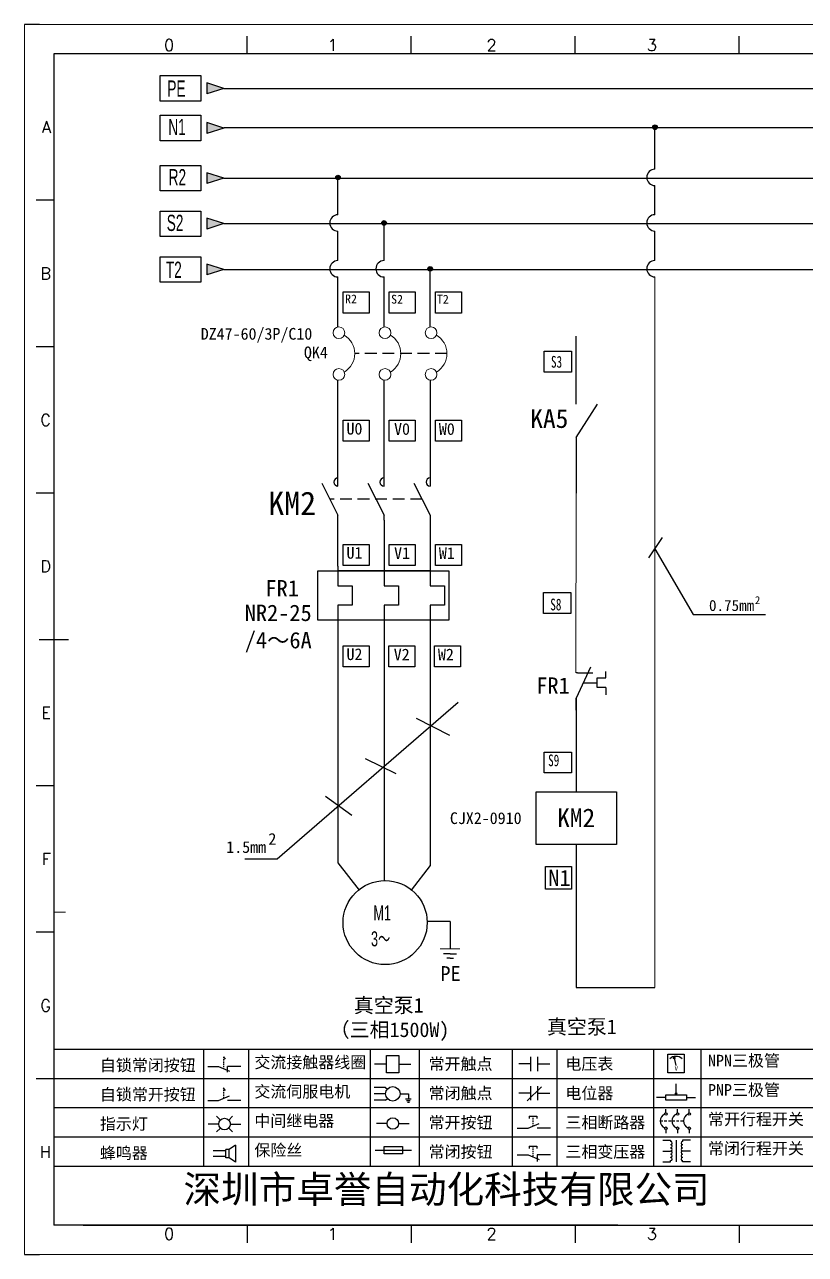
# Model space of a CAD drawing. Header units: millimetres. Extents: x -300 to 5587, y 233 to 3316.
# Drawn here: x 451.1 to 584.5, y 1904.7 to 2114.7 of the extents above; entities that cross this region are included whole.
import ezdxf
from ezdxf.enums import TextEntityAlignment as Align

# ---------------------------------------------------------------- set-up
doc = ezdxf.new("R2010")
doc.units = ezdxf.units.MM
doc.linetypes.add('ACISOWELD', pattern=[3, 2, -1])
for name, color, linetype in [('AE_BOR', 1, 'Continuous'), ('MISC', 2, 'Continuous'), ('SYMS', 7, 'Continuous')]:
    doc.layers.add(name, color=color, linetype=linetype)
doc.styles.get("Standard").update_dxf_attribs({"font": ''})
doc.styles.add('WD', font='romans.shx', dxfattribs={"width": 0.8, "bigfont": 'gbcbig.shx'})
doc.styles.add('样式 0', font='')
doc.styles.add('样式 2', font='')
doc.styles.add('样式 8', font='arial.ttf', dxfattribs={"width": 0.6, "height": 2.5})
doc.styles.add('汉字', font='')
doc.styles.get('Standard').set_extended_font_data('SimSun')
doc.styles.get('样式 0').set_extended_font_data('KaiTi_GB2312')
doc.styles.get('样式 2').set_extended_font_data('NSimSun')
doc.styles.get('汉字').set_extended_font_data('新宋体')

# ---------------------------------------------------------------- blocks, each defined once
blk = doc.blocks.new('*U4')
at = {"linetype": 'ByBlock'}
for p, q in [((-1909.23, -780.45), (-1909.23, -780.67)), ((-1909.23, -780.45), (-1908.92, -780.84)), ((-1909.23, -780.84), (-1909.23, -781.05)), ((-1911.92, -782.07), (-1910.06, -782.07)), ((-1910.06, -782.07), (-1908.18, -782.88)), ((-1909.23, -781.23), (-1909.23, -781.44)), ((-1909.23, -781.61), (-1909.23, -781.83)), ((-1909.23, -782), (-1909.23, -782.21)), ((-1909.23, -782.38), (-1909.23, -782.43)), ((-1908.52, -783.07), (-1908.52, -782.07)), ((-1906.25, -782.07), (-1908.52, -782.07))]:
    blk.add_line(p, q, dxfattribs=at)
blk = doc.blocks.new('*U6')
at = {"linetype": 'ByBlock'}
for p, q in [((-1908.88, -791.17), (-1909.23, -790.71)), ((-1909.23, -790.71), (-1909.23, -790.92)), ((-1909.23, -791.09), (-1909.23, -791.31)), ((-1909.23, -791.48), (-1909.23, -791.69)), ((-1911.92, -792.89), (-1910.06, -792.89)), ((-1910.06, -792.89), (-1908.18, -792.08)), ((-1909.23, -791.86), (-1909.23, -792.08)), ((-1909.23, -792.25), (-1909.23, -792.47)), ((-1906.25, -792.89), (-1908.52, -792.89))]:
    blk.add_line(p, q, dxfattribs=at)
blk = doc.blocks.new('蜂鸣器')
at = {"linetype": 'ByBlock'}
for p, q in [((-1907.17, -795.53), (-1908.25, -796.26)), ((-1907.17, -795.53), (-1907.17, -798.41)), ((-1908.8, -796.48), (-1911.01, -796.48)), ((-1908.8, -797.46), (-1911.01, -797.46)), ((-1908.25, -796.26), (-1908.8, -796.26)), ((-1908.8, -797.68), (-1908.8, -796.26)), ((-1908.25, -797.68), (-1908.8, -797.68)), ((-1908.25, -797.68), (-1908.25, -796.26)), ((-1907.17, -798.41), (-1908.25, -797.68))]:
    blk.add_line(p, q, dxfattribs=at)
blk = doc.blocks.new('指示灯')
at = {"linetype": 'ByBlock'}
for p, q in [((-1854.25, -776.92), (-1856.06, -776.92)), ((-1854.62, -775.59), (-1853.97, -776.23)), ((-1851.9, -775.59), (-1852.54, -776.23)), ((-1852.26, -776.92), (-1850.45, -776.92)), ((-1854.62, -778.25), (-1853.97, -777.61)), ((-1851.9, -778.25), (-1852.54, -777.61))]:
    blk.add_line(p, q, dxfattribs=at)
blk.add_circle((-1853.26, -776.92), 0.992, dxfattribs=at)
blk = doc.blocks.new('交流接触器线圈')
at = {"linetype": 'ByBlock'}
for p, q in [((-1880.82, -781.77), (-1882.87, -781.77)), ((-1878.72, -781.77), (-1876.67, -781.77))]:
    blk.add_line(p, q, dxfattribs=at)
blk.add_lwpolyline([(-1880.82, -780.28), (-1878.72, -780.28), (-1878.72, -783.26), (-1880.82, -783.26)], close=True, dxfattribs=at)
blk = doc.blocks.new('交流伺服电机')
at = {"linetype": 'ByBlock'}
for p, q in [((-1880.97, -785.75), (-1882.94, -785.75)), ((-1880.97, -786.85), (-1882.94, -786.85)), ((-1880.97, -785.75), (-1880.65, -786.03)), ((-1878.49, -786.85), (-1877.07, -786.85)), ((-1877.07, -786.85), (-1877.07, -787.72)), ((-1880.97, -787.94), (-1882.94, -787.94)), ((-1880.97, -787.94), (-1880.65, -787.67)), ((-1877.54, -787.72), (-1876.59, -787.72)), ((-1877.38, -788.01), (-1876.75, -788.01)), ((-1877.23, -788.29), (-1876.9, -788.29))]:
    blk.add_line(p, q, dxfattribs=at)
blk.add_circle((-1879.73, -786.85), 1.24, dxfattribs=at)
blk = doc.blocks.new('中间继电器')
at = {"linetype": 'ByBlock'}
for p, q in [((-1880.72, -791.92), (-1882.54, -791.92)), ((-1878.74, -791.92), (-1876.92, -791.92))]:
    blk.add_line(p, q, dxfattribs=at)
blk.add_circle((-1879.73, -791.92), 0.992, dxfattribs=at)
blk = doc.blocks.new('保险丝')
at = {"linetype": 'ByBlock'}
blk.add_line((-1882.72, -796.49), (-1876.55, -796.49), dxfattribs=at)
blk.add_lwpolyline([(-1881.2, -795.86), (-1878.06, -795.86), (-1878.06, -797.12), (-1881.2, -797.12)], close=True, dxfattribs=at)
blk = doc.blocks.new('常开按钮')
at = {"linetype": 'ByBlock'}
for p, q in [((-1910.06, -787.73), (-1908.18, -786.93)), ((-1909.9, -785.68), (-1908.56, -785.68)), ((-1909.9, -785.68), (-1909.9, -786.07)), ((-1909.23, -785.68), (-1909.23, -785.89)), ((-1909.23, -786.06), (-1909.23, -786.28)), ((-1909.23, -786.45), (-1909.23, -786.67)), ((-1909.23, -786.84), (-1909.23, -787.05)), ((-1909.23, -787.22), (-1909.23, -787.38)), ((-1908.56, -785.68), (-1908.56, -786.07)), ((-1911.92, -787.73), (-1910.06, -787.73)), ((-1906.25, -787.73), (-1908.52, -787.73))]:
    blk.add_line(p, q, dxfattribs=at)
blk = doc.blocks.new('常开触点')
at = {"linetype": 'ByBlock'}
for p, q in [((-1853.82, -782.99), (-1853.82, -780.56)), ((-1852.6, -782.99), (-1852.6, -780.56)), ((-1853.82, -781.77), (-1855.88, -781.77)), ((-1852.6, -781.77), (-1850.55, -781.77))]:
    blk.add_line(p, q, dxfattribs=at)
blk = doc.blocks.new('常闭触点')
at = {"linetype": 'ByBlock'}
for p, q in [((-1853.82, -786.77), (-1855.88, -786.77)), ((-1852.01, -785.66), (-1854.43, -788.1)), ((-1853.82, -787.99), (-1853.82, -785.56)), ((-1852.6, -787.99), (-1852.6, -785.56)), ((-1852.6, -786.77), (-1850.55, -786.77))]:
    blk.add_line(p, q, dxfattribs=at)
blk = doc.blocks.new('常闭按钮')
at = {"linetype": 'ByBlock'}
for p, q in [((-1854.11, -790.83), (-1852.77, -790.83)), ((-1854.11, -790.83), (-1854.11, -791.22)), ((-1853.44, -790.83), (-1853.44, -791.04)), ((-1853.44, -791.21), (-1853.44, -791.43)), ((-1853.44, -791.6), (-1853.44, -791.82)), ((-1852.77, -790.83), (-1852.77, -791.22)), ((-1856.13, -792.28), (-1854.28, -792.28)), ((-1854.28, -792.28), (-1852.4, -793.09)), ((-1853.44, -791.99), (-1853.44, -792.2)), ((-1853.44, -792.37), (-1853.44, -792.53)), ((-1850.47, -792.28), (-1852.73, -792.28)), ((-1852.73, -792.28), (-1852.73, -793.43))]:
    blk.add_line(p, q, dxfattribs=at)
blk = doc.blocks.new('电压表')
at = {"linetype": 'ByBlock'}
for p, q in [((-1814.84, -780.75), (-1814.91, -781.13)), ((-1814.6, -781.05), (-1814.91, -781.13)), ((-1814.84, -780.75), (-1814.46, -782.26)), ((-1814.84, -780.75), (-1814.6, -781.05))]:
    blk.add_line(p, q, dxfattribs=at)
blk.add_lwpolyline([(-1815.84, -780.34), (-1813.07, -780.34), (-1813.07, -783.49), (-1815.84, -783.49)], close=True, dxfattribs=at)
blk.add_arc((-1814.46, -782.26), 1.56, 46.8313, 133.1687, dxfattribs=at)
at = {"linetype": 'ByBlock', "insert": (-1814.7, -782.39), "char_height": 0.75, "width": 0.6768, "attachment_point": 1}
blk.add_mtext('V', dxfattribs=at)
blk = doc.blocks.new('电位器')
at = {"linetype": 'ByBlock'}
for p, q in [((-1814.45, -787.3), (-1814.45, -785.39)), ((-1814.45, -787.3), (-1814.62, -786.96)), ((-1814.62, -786.96), (-1814.27, -786.96)), ((-1814.45, -787.3), (-1814.27, -786.96)), ((-1816.21, -787.75), (-1817.79, -787.75)), ((-1812.68, -787.75), (-1811.1, -787.75))]:
    blk.add_line(p, q, dxfattribs=at)
blk.add_lwpolyline([(-1816.21, -787.3), (-1812.68, -787.3), (-1812.68, -788.2), (-1816.21, -788.2)], close=True, dxfattribs=at)
blk = doc.blocks.new('三相断路器')
at = {"linetype": 'ByBlock'}
for p, q in [((-1816.17, -790.33), (-1816.17, -789.7)), ((-1814.17, -790.33), (-1814.17, -789.7)), ((-1812.18, -790.33), (-1812.18, -789.7)), ((-1817.14, -791.74), (-1816.72, -791.74)), ((-1816.45, -791.74), (-1816.03, -791.74)), ((-1816.17, -793.19), (-1816.17, -793.83)), ((-1815.76, -791.74), (-1815.34, -791.74)), ((-1815.07, -791.74), (-1814.65, -791.74)), ((-1814.38, -791.74), (-1813.96, -791.74)), ((-1814.17, -793.19), (-1814.17, -793.83)), ((-1813.69, -791.74), (-1813.27, -791.74)), ((-1812.18, -793.19), (-1812.18, -793.83))]:
    blk.add_line(p, q, dxfattribs=at)
for centre in [(-1816.17, -790.55), (-1814.17, -790.55), (-1812.18, -790.55), (-1816.17, -792.98), (-1814.17, -792.98), (-1812.18, -792.98)]:
    blk.add_circle(centre, 0.219, dxfattribs=at)
for centre in [(-1815.81, -791.74), (-1813.82, -791.74), (-1811.83, -791.74)]:
    blk.add_arc(centre, 1.32, 115.5791, 244.4209, dxfattribs=at)
blk = doc.blocks.new('三相变压器')
at = {"linetype": 'ByBlock'}
for p, q in [((-1816.69, -795.03), (-1815.37, -795.03)), ((-1815.37, -795.03), (-1815.37, -795.24)), ((-1814.34, -798.7), (-1814.34, -795.04)), ((-1812, -795.03), (-1813.32, -795.03)), ((-1813.32, -795.03), (-1813.32, -795.24)), ((-1816.69, -796.87), (-1815.37, -796.87)), ((-1812, -796.87), (-1813.32, -796.87)), ((-1816.69, -798.71), (-1815.37, -798.71)), ((-1815.37, -798.71), (-1815.37, -798.5)), ((-1813.32, -798.71), (-1813.32, -798.5)), ((-1812, -798.71), (-1813.32, -798.71))]:
    blk.add_line(p, q, dxfattribs=at)
for centre, start, end in [((-1815.37, -795.51), 270, 90), ((-1815.37, -796.06), 270, 90), ((-1813.32, -795.51), 90, 270), ((-1813.32, -796.06), 90, 270), ((-1815.37, -796.6), 270, 90), ((-1815.37, -797.14), 270, 90), ((-1815.37, -797.68), 270, 90), ((-1815.37, -798.23), 270, 90), ((-1813.32, -796.6), 90, 270), ((-1813.32, -797.14), 90, 270), ((-1813.32, -797.68), 90, 270), ((-1813.32, -798.23), 90, 270)]:
    blk.add_arc(centre, 0.271, start, end, dxfattribs=at)
blk = doc.blocks.new('电控横A4')
for p, q in [((292, -5), (5, -5)), ((5, -5), (5, -205)), ((10.03, -205), (289.53, -205)), ((130.8, -205), (190.75, -205))]:
    blk.add_line(p, q)
at = {"lineweight": 9, "ltscale": 0.1}
for p, q in [((5, -151.57), (7, -151.57)), ((101.34, -205), (130.8, -205)), ((129.44, -205), (129.44, -205)), ((129.44, -205), (129.44, -205)), ((129.44, -205), (129.44, -205)), ((129.44, -205), (129.44, -205))]:
    blk.add_line(p, q, dxfattribs=at)
at = {"linetype": 'ByBlock'}
for p, q in [((292, -175), (5, -175)), ((292, -180), (5, -180)), ((292, -185), (5, -185)), ((292, -190), (5, -190)), ((292, -195), (5, -195))]:
    blk.add_line(p, q, dxfattribs=at)
at = {"color": 0, "lineweight": -2}
for p, q in [((30.58, -175), (30.58, -195)), ((38.26, -175), (38.26, -195)), ((59.05, -175), (59.05, -195)), ((67.4, -175), (67.4, -195)), ((83.26, -175), (83.26, -195)), ((90.91, -175), (90.91, -195)), ((107.4, -175), (107.4, -195)), ((115.5, -175), (115.5, -195))]:
    blk.add_line(p, q, dxfattribs=at)
at = {"color": 0, "ltscale": 2}
blk.add_line((101.34, -205), (5, -205), dxfattribs=at)
at = {"layer": 'AE_BOR', "lineweight": 30}
for p, q in [((2.53, 0), (0, 0)), ((0, -210), (2.53, -210))]:
    blk.add_line(p, q, dxfattribs=at)
at = {"layer": 'AE_BOR', "color": 1, "lineweight": 15}
for p, q in [((0, 0), (297, 0)), ((0, -210), (0, 0)), ((297, -210), (0, -210))]:
    blk.add_line(p, q, dxfattribs=at)
at = {"layer": 'AE_BOR'}
for p, q in [((38.03, -5), (38.03, -2)), ((66.03, -5), (66.03, -2)), ((94.03, -5), (94.03, -2)), ((122.03, -5), (122.03, -2)), ((5, -30), (2, -30)), ((5, -55), (2, -55)), ((5, -80), (2, -80)), ((5, -130), (2, -130)), ((5, -155), (2, -155)), ((5, -180), (2, -180)), ((38.03, -205), (38.03, -208)), ((66.03, -205), (66.03, -208)), ((94.03, -205), (94.03, -208)), ((122.03, -205), (122.03, -208))]:
    blk.add_line(p, q, dxfattribs=at)
at = {"layer": 'AE_BOR', "color": 2, "lineweight": 30}
blk.add_line((2.5, -105), (7.5, -105), dxfattribs=at)
at = {"linetype": 'ByBlock'}
for name, p in [('*U4', (1943.19, 604.18)), ('交流接触器线圈', (1942.62, 604.27)), ('常开触点', (1940.27, 604.3)), ('电压表', (1925.71, 604.52)), ('*U6', (1943.19, 609.18)), ('交流伺服电机', (1942.62, 604.27)), ('常闭触点', (1940.27, 604.3)), ('电位器', (1925.71, 604.52)), ('指示灯', (1887.41, 589.18)), ('中间继电器', (1942.62, 604.27)), ('常开按钮', (1996.06, 599.3)), ('三相断路器', (1925.71, 604.52)), ('三相变压器', (1925.71, 604.52)), ('蜂鸣器', (1943.19, 604.18)), ('保险丝', (1942.62, 604.27)), ('常闭按钮', (1940.27, 599.3))]:
    blk.add_blockref(name, p, dxfattribs=at)
at = {"char_height": 2, "attachment_point": 1, "style": '汉字'}
for s, insert in [('{\\fKaiTi_GB2312|b0|i0|c134|p49;自锁常闭按钮}', (12.86, -176.69)), ('{\\fKaiTi_GB2312|b0|i0|c134|p49;交流接触器线圈}', (39.25, -176.19)), ('{\\fKaiTi_GB2312|b0|i0|c134|p49;常开触点}', (69.01, -176.48)), ('{\\fKaiTi_GB2312|b0|i0|c134|p49;电压表}', (92.37, -176.47)), ('{\\fKaiTi_GB2312|b0|i0|c134|p49;NPN三极管}', (116.73, -175.91)), ('{\\fKaiTi_GB2312|b0|i0|c134|p49;自锁常开按钮}', (12.86, -181.69)), ('{\\fKaiTi_GB2312|b0|i0|c134|p49;交流伺服电机}', (39.25, -181.19)), ('{\\fKaiTi_GB2312|b0|i0|c134|p49;常闭触点}', (69.01, -181.48)), ('{\\fKaiTi_GB2312|b0|i0|c134|p49;电位器}', (92.37, -181.47)), ('{\\fKaiTi_GB2312|b0|i0|c134|p49;PNP三极管}', (116.73, -180.91)), ('{\\fKaiTi_GB2312|b0|i0|c134|p49;指示灯}', (12.86, -186.69)), ('{\\fKaiTi_GB2312|b0|i0|c134|p49;中间继电器}', (39.25, -186.19)), ('{\\fKaiTi_GB2312|b0|i0|c134|p49;常开按钮}', (69.01, -186.48)), ('{\\fKaiTi_GB2312|b0|i0|c134|p49;三相断路器}', (92.37, -186.47)), ('{\\fKaiTi_GB2312|b0|i0|c134|p49;常开行程开关}', (116.73, -185.91)), ('{\\fKaiTi_GB2312|b0|i0|c134|p49;保险丝}', (39.25, -191.19)), ('{\\fKaiTi_GB2312|b0|i0|c134|p49;常闭行程开关}', (116.73, -190.91)), ('{\\fKaiTi_GB2312|b0|i0|c134|p49;蜂鸣器}', (12.86, -191.69)), ('{\\fKaiTi_GB2312|b0|i0|c134|p49;常闭按钮}', (69.01, -191.48)), ('{\\fKaiTi_GB2312|b0|i0|c134|p49;三相变压器}', (92.37, -191.47))]:
    blk.add_mtext(s, dxfattribs=dict(at, insert=insert))
at = {"color": 0, "lineweight": -2, "insert": (27.14, -196.53), "char_height": 4.7064, "width": 96.1138, "attachment_point": 1}
blk.add_mtext('深圳市卓誉自动化科技有限公司', dxfattribs=at)
at = {"layer": 'AE_BOR', "style": 'WD'}
for s, p in [('0', (24.67, -4.5)), ('1', (52.6, -4.5)), ('2', (79.75, -4.5)), ('3', (107.15, -4.5)), ('0', (24.67, -207.5)), ('1', (52.6, -207.5)), ('2', (79.75, -207.5)), ('3', (107.15, -207.5))]:
    blk.add_text(s, height=2, dxfattribs=at).set_placement(p, align=Align.CENTER)
for s, p in [('A', (4.5, -17.5)), ('B', (4.5, -42.5)), ('C', (4.5, -67.5)), ('D', (4.5, -92.5)), ('E', (4.5, -117.5)), ('F', (4.5, -142.5)), ('G', (4.5, -167.5)), ('H', (4.5, -192.5))]:
    blk.add_text(s, height=2, dxfattribs=at).set_placement(p, align=Align.MIDDLE_RIGHT)
blk = doc.blocks.new('WDDOT')
blk.add_hatch(color=256).paths.add_polyline_path([(0.5, 0, 1), (-0.5, 0, 1)])
blk.add_circle((0, 0), 0.5)

msp = doc.modelspace()

# ---------------------------------------------------------------- hatches: boundary and pattern name
for points in [[(482.247, 2096.082), (482.247, 2097.953), (485.165, 2097.017)], [(559.183, 2097.148, 1), (558.397, 2097.148, 1)], [(482.247, 2089.387), (485.165, 2088.452), (482.247, 2087.516)], [(505.034, 2088.566, 1), (504.247, 2088.566, 1)], [(482.247, 2079.759), (482.247, 2081.629), (485.165, 2080.694)], [(512.909, 2080.804, 1), (512.122, 2080.804, 1)], [(482.247, 2073.794), (485.165, 2072.859), (482.247, 2071.924)], [(520.783, 2072.974, 1), (519.996, 2072.974, 1)]]:
    msp.add_hatch(color=256).paths.add_polyline_path(points)
at = {"layer": 'MISC'}
msp.add_hatch(color=256, dxfattribs=at).paths.add_polyline_path([(482.247, 2104.717), (485.165, 2103.782), (482.247, 2102.847)])

# ---------------------------------------------------------------- linework, layer by layer
for p, q in [((485.165, 2097.017), (482.247, 2097.953)), ((482.247, 2097.953), (482.247, 2096.082)), ((485.165, 2097.017), (482.247, 2096.082)), ((485.165, 2088.452), (482.247, 2089.387)), ((482.247, 2089.387), (482.247, 2087.516)), ((485.165, 2088.452), (482.247, 2087.516)), ((485.165, 2088.456), (516.258, 2088.456)), ((516.258, 2088.456), (720.869, 2088.456)), ((485.165, 2080.694), (482.247, 2081.629)), ((482.247, 2081.629), (482.247, 2079.759)), ((485.165, 2080.694), (482.247, 2079.759)), ((485.165, 2080.694), (516.251, 2080.694)), ((516.251, 2080.694), (720.762, 2080.694)), ((485.165, 2072.859), (482.247, 2073.794)), ((482.247, 2073.794), (482.247, 2071.924)), ((485.165, 2072.859), (482.247, 2071.924)), ((485.165, 2072.859), (516.25, 2072.859)), ((516.25, 2072.859), (720.856, 2072.859)), ((545.336, 2044.181), (548.991, 2049.853)), ((501.863, 2036.392), (504.641, 2030.883)), ((509.738, 2036.392), (512.516, 2030.883)), ((517.613, 2036.392), (520.391, 2030.883)), ((558.774, 2025.147), (565.285, 2013.959)), ((504.641, 2018.853), (507.093, 2018.853)), ((507.093, 2018.853), (507.093, 2015.551)), ((512.516, 2018.853), (514.968, 2018.853)), ((514.968, 2018.853), (514.968, 2015.551)), ((520.39, 2018.853), (522.843, 2018.853)), ((522.843, 2018.853), (522.843, 2015.551)), ((507.093, 2015.551), (504.641, 2015.551)), ((514.968, 2015.551), (512.516, 2015.551)), ((522.843, 2015.551), (520.39, 2015.551)), ((565.285, 2013.959), (577.632, 2013.959)), ((547.782, 2004.929), (545.327, 1999.674)), ((545.561, 2003.971), (548.147, 2003.971)), ((548.923, 2003.127), (550.364, 2003.127)), ((548.923, 2001.476), (548.923, 2003.127)), ((550.392, 2001.476), (548.923, 2001.476)), ((545.336, 1999.674), (545.336, 1995.264)), ((545.336, 1999.674), (545.336, 1988.676)), ((550.392, 2000.206), (550.392, 2000.216)), ((545.336, 1999.056), (545.336, 1983.676)), ((545.336, 1974.676), (545.336, 1950.255)), ((523.786, 1961.548), (519.88, 1961.548)), ((523.786, 1961.548), (523.786, 1956.849)), ((523.786, 1955.976), (522.66, 1955.976)), ((523.786, 1955.282), (523.212, 1955.282)), ((523.786, 1955.976), (524.912, 1955.976)), ((523.786, 1955.282), (524.36, 1955.282)), ((545.336, 1950.255), (558.774, 1950.27))]:
    msp.add_line(p, q)
at = {"color": 0}
for p, q in [((720.869, 2097.021), (485.165, 2097.021)), ((558.774, 2089.981), (558.774, 2097.148)), ((504.641, 2082.198), (504.641, 2088.566)), ((558.774, 2082.219), (558.774, 2087.193)), ((504.641, 2074.367), (504.641, 2079.41)), ((512.515, 2074.367), (512.515, 2080.804)), ((558.774, 2074.384), (558.774, 2079.431))]:
    msp.add_line(p, q, dxfattribs=at)
at = {"color": 0, "ltscale": 2}
for p, q in [((504.641, 2088.566), (504.247, 2088.566)), ((512.515, 2080.804), (512.122, 2080.804)), ((520.389, 2072.974), (519.996, 2072.974)), ((520.389, 2063.035), (520.389, 2072.859)), ((504.641, 2063.035), (504.641, 2071.579)), ((512.515, 2063.035), (512.515, 2071.579)), ((545.336, 2049.853), (545.336, 2061.479)), ((504.641, 2035.853), (504.641, 2053.952)), ((512.515, 2035.853), (512.515, 2053.952)), ((520.389, 2053.952), (520.389, 2035.853)), ((545.336, 2044.181), (545.336, 2034.636)), ((504.641, 2030.373), (504.641, 2030.883)), ((512.515, 2030.373), (512.515, 2030.884)), ((520.389, 2030.885), (520.389, 2030.373)), ((504.641, 2022.186), (504.641, 2030.373)), ((512.515, 2030.054), (512.515, 2030.373)), ((512.515, 2030.061), (512.516, 2018.853)), ((520.39, 2030.373), (520.39, 2018.853)), ((504.641, 2022.186), (504.641, 2018.853)), ((520.39, 2021.378), (504.641, 2021.379)), ((504.641, 2015.551), (504.641, 1998.804)), ((512.516, 2015.551), (512.516, 1998.804)), ((520.39, 2015.551), (520.39, 1998.804)), ((545.561, 2003.971), (545.327, 2003.971)), ((546.555, 2002.301), (548.923, 2002.301)), ((545.327, 1999.674), (545.327, 1999.056)), ((545.336, 1997.638), (545.336, 1999.674)), ((504.642, 1998.804), (504.642, 1981.245)), ((512.516, 1998.804), (512.516, 1981.245)), ((520.391, 1998.803), (520.391, 1981.245)), ((504.642, 1991.539), (504.642, 1971.554)), ((512.516, 1991.539), (512.516, 1968.521)), ((520.391, 1991.539), (520.391, 1971.082))]:
    msp.add_line(p, q, dxfattribs=at)
at = {"lineweight": 0}
for p, q in [((558.774, 2071.596), (558.774, 1950.27)), ((523.786, 1956.849), (522.096, 1956.849)), ((523.786, 1956.849), (525.476, 1956.849))]:
    msp.add_line(p, q, dxfattribs=at)
at = {"color": 6, "linetype": 'ACISOWELD'}
msp.add_line((523.251, 2058.494), (507.502, 2058.494), dxfattribs=at)
at = {"linetype": 'ACISOWELD'}
msp.add_line((519.002, 2033.637), (503.252, 2033.637), dxfattribs=at)
at = {"linetype": 'Continuous', "lineweight": 0}
msp.add_line((545.336, 2034.636), (545.238, 2003.971), dxfattribs=at)
at = {"color": 0, "lineweight": -2}
for p, q in [((557.727, 2023.61), (560.088, 2027.078)), ((525.146, 1998.943), (494.263, 1972.15)), ((517.985, 1996.217), (523.687, 1993.324)), ((509.295, 1989.345), (514.545, 1986.813)), ((502.506, 1982.924), (507.032, 1979.669)), ((494.263, 1972.15), (488.742, 1972.15))]:
    msp.add_line(p, q, dxfattribs=at)
at = {"ltscale": 2}
for p, q in [((550.363, 2003.127), (550.362, 2004.223)), ((550.392, 2001.476), (550.392, 2000.216)), ((504.642, 1971.554), (508.288, 1966.864)), ((520.391, 1971.082), (517.114, 1966.86)), ((518.438, 1968.524), (518.438, 1968.524))]:
    msp.add_line(p, q, dxfattribs=at)
at = {"color": 1, "lineweight": -3}
for points in [[(474.299, 2105.962), (481.24, 2105.962), (481.24, 2101.61), (474.299, 2101.61)], [(474.299, 2099.194), (481.24, 2099.194), (481.24, 2094.841), (474.299, 2094.841)], [(474.299, 2090.628), (481.24, 2090.628), (481.24, 2086.275), (474.299, 2086.275)], [(474.299, 2082.832), (481.24, 2082.832), (481.24, 2078.479), (474.299, 2078.479)], [(474.299, 2075.035), (481.24, 2075.035), (481.24, 2070.683), (474.299, 2070.683)]]:
    msp.add_lwpolyline(points, close=True, dxfattribs=at)
at = {"color": 1, "ltscale": 2}
for points in [[(505.503, 2069.024), (509.964, 2069.024), (509.964, 2065.428), (505.503, 2065.428)], [(513.368, 2069.024), (517.829, 2069.024), (517.829, 2065.428), (513.368, 2065.428)], [(521.277, 2069.024), (525.738, 2069.024), (525.738, 2065.428), (521.277, 2065.428)], [(539.86, 2058.908), (544.536, 2058.908), (544.536, 2055.336), (539.86, 2055.336)], [(505.502, 2047.116), (509.963, 2047.116), (509.963, 2043.52), (505.502, 2043.52)], [(513.367, 2047.116), (517.828, 2047.116), (517.828, 2043.52), (513.367, 2043.52)], [(521.276, 2047.116), (525.737, 2047.116), (525.737, 2043.52), (521.276, 2043.52)], [(505.502, 2025.921), (509.963, 2025.921), (509.963, 2022.326), (505.502, 2022.326)], [(513.367, 2025.921), (517.828, 2025.921), (517.828, 2022.326), (513.367, 2022.326)], [(521.276, 2025.921), (525.737, 2025.921), (525.737, 2022.326), (521.276, 2022.326)], [(539.762, 2017.696), (544.438, 2017.696), (544.438, 2014.124), (539.762, 2014.124)], [(505.502, 2008.607), (509.963, 2008.607), (509.963, 2005.011), (505.502, 2005.011)], [(513.309, 2008.607), (517.77, 2008.607), (517.77, 2005.011), (513.309, 2005.011)], [(521.117, 2008.607), (525.577, 2008.607), (525.577, 2005.011), (521.117, 2005.011)], [(539.86, 1990.459), (544.536, 1990.459), (544.536, 1986.887), (539.86, 1986.887)], [(540.072, 1970.941), (544.536, 1970.941), (544.536, 1967.055), (540.072, 1967.055)]]:
    msp.add_lwpolyline(points, close=True, dxfattribs=at)
at = {"color": 0, "ltscale": 2}
msp.add_lwpolyline([(501.198, 2021.379), (523.592, 2021.379), (523.592, 2012.995), (501.198, 2012.995)], close=True, dxfattribs=at)
msp.add_lwpolyline([(538.47, 1983.676), (552.201, 1983.676), (552.201, 1974.676), (538.47, 1974.676)], close=True)
for centre, radius in [((558.79, 2097.148), 0.393), ((504.641, 2088.566), 0.393), ((512.515, 2080.804), 0.393), ((520.389, 2072.974), 0.393), ((512.7, 1961.34), 7.183)]:
    msp.add_circle(centre, radius)
at = {"lineweight": 0}
for centre in [(504.804, 2062.048), (512.679, 2062.048), (520.553, 2062.048), (504.804, 2054.939), (512.679, 2054.939), (520.553, 2054.939)]:
    msp.add_circle(centre, 1, dxfattribs=at)
at = {"color": 0, "ltscale": 2}
for centre in [(558.774, 2088.587), (504.641, 2080.804), (558.774, 2080.825), (504.641, 2072.973), (512.515, 2072.973), (558.774, 2072.99)]:
    msp.add_arc(centre, 1.394, 90, 270, dxfattribs=at)
at = {"lineweight": 0}
for centre in [(503.811, 2058.494), (511.686, 2058.494), (519.56, 2058.494)]:
    msp.add_arc(centre, 3.691, 301.18201, 58.81799, dxfattribs=at)
for centre in [(504.641, 2036.556), (512.516, 2036.556), (520.39, 2036.556)]:
    msp.add_arc(centre, 0.703, 90, 270)
at = {"layer": 'MISC'}
for p, q in [((485.165, 2103.782), (482.247, 2104.717)), ((482.247, 2104.717), (482.247, 2102.847)), ((485.165, 2103.782), (482.247, 2102.847)), ((485.165, 2103.786), (720.869, 2103.786))]:
    msp.add_line(p, q, dxfattribs=at)

# ---------------------------------------------------------------- block references
msp.add_blockref('电控横A4', (451.117, 2114.677))
at = {"layer": 'SYMS', "color": 0, "lineweight": -3, "xscale": 0.5, "yscale": 0.5, "zscale": 0.5}
msp.add_blockref('WDDOT', (558.79, 2097.148), dxfattribs=at)
at = {"layer": 'SYMS', "lineweight": -3, "xscale": 0.5, "yscale": 0.5, "zscale": 0.5}
for p in [(558.79, 2097.148), (504.641, 2088.566), (512.515, 2080.804), (520.389, 2072.974)]:
    msp.add_blockref('WDDOT', p, dxfattribs=at)

# ---------------------------------------------------------------- texts
at = {"style": '汉字'}
msp.add_text('QK4', height=2, dxfattribs=at).set_placement((500.867, 2058.703), align=Align.MIDDLE_CENTER)
at = {"color": 0}
msp.add_text('0.75mm', height=1.89, dxfattribs=at).set_placement((568.006, 2014.546))
at = {"attachment_point": 1}
for s, insert, char_height, width, style in [('N1', (475.664, 2098.572), 2.772, 4.96666, '样式 8'), ('R2', (475.727, 2090.009), 2.772, 4.96666, '样式 8'), ('S2', (475.397, 2082.208), 2.772, 4.96666, '样式 8'), ('T2', (475.247, 2074.202), 2.772, 4.96666, '样式 8'), ('KA5', (537.484, 2048.993), 3.185, 7.10735, '样式 0'), ('\\pi0.45543;KM2', (541.617, 1980.819), 3.185, 7.31625, '样式 2'), ('M1', (510.7, 1964.257), 2.56, 8.7428, '样式 8'), ('{\\f|b0|i0|c2|p2;3\\fSimSun|b0|i0|c134|p2;～}', (510.285, 1959.847), 2.56, 9.87863, '样式 8')]:
    msp.add_mtext(s, dxfattribs=dict(at, insert=insert, char_height=char_height, width=width, style=style))
at = {"color": 0, "insert": (575.856, 2017.07), "char_height": 1.35, "width": 2.39904, "attachment_point": 1}
msp.add_mtext('2', dxfattribs=at)
at = {"color": 0, "lineweight": -2, "insert": (522.136, 1953.898), "char_height": 2.5415, "width": 5.69717, "attachment_point": 1}
msp.add_mtext('{PE}', dxfattribs=at)
at = {"char_height": 2.5, "attachment_point": 1}
for s, insert, width in [('\\pi6.372;真空泵1\\P\\pi2.254;（三相1500W)', (500.968, 1948.461), 23.05006), ('{\\fSimSun|b0|i0|c134|p2;真空泵1}', (540.328, 1944.802), 47.49761)]:
    msp.add_mtext(s, dxfattribs=dict(at, insert=insert, width=width))
at = {"layer": 'MISC', "insert": (475.5, 2105.137), "char_height": 2.772, "width": 4.96666, "attachment_point": 1, "style": '样式 8'}
msp.add_mtext('PE', dxfattribs=at)
at = {"layer": 'MISC', "color": 0, "attachment_point": 1, "style": '样式 0'}
for s, insert, char_height, width in [('R2', (505.845, 2068.584), 1.5, 5.01683), ('S2', (513.711, 2068.531), 1.5, 5.01683), ('T2', (521.533, 2068.533), 1.5, 5.01683), ('{\\fSimSun|b0|i0|c134|p2;DZ47-60/3P/C10}', (481.204, 2062.871), 2, 9.98661), ('{\\W0.7;S3}', (541.021, 2058.096), 2, 3.31882), ('U0', (506.1, 2046.676), 2, 5.01683), ('V0', (514.222, 2046.623), 2, 5.01683), ('W0', (521.874, 2046.625), 2, 5.01683), ('KM2', (492.741, 2034.936), 4, 5.01683), ('U1', (506.1, 2025.482), 2, 5.01683), ('V1', (514.222, 2025.429), 2, 5.01683), ('W1', (521.874, 2025.43), 2, 5.01683), ('FR1', (492.255, 2019.827), 2.8, 5.01683), ('{\\W0.7;S8}', (540.9, 2016.653), 2, 3.31882), ('NR2-25\\P/4～6{A}', (488.723, 2015.63), 2.8, 20.46786), ('U2', (506.1, 2008.167), 2, 5.01683), ('V2', (514.164, 2008.114), 2, 5.01683), ('W2', (521.714, 2008.116), 2, 5.01683), ('FR1', (538.517, 2003.205), 2.8, 5.01683), ('{\\W0.7;S9}', (540.531, 1990.039), 2, 3.31882), ('{\\fSimSun|b0|i0|c134|p49;CJX2-0910}', (523.757, 1980.166), 2, 9.93959), ('2', (492.754, 1976.618), 2, 5.01683), ('1.5mm', (485.558, 1975.235), 2, 5.01683), ('N1', (540.571, 1970.361), 2.8, 5.01683)]:
    msp.add_mtext(s, dxfattribs=dict(at, insert=insert, char_height=char_height, width=width))

doc.saveas('drawing.dxf')
